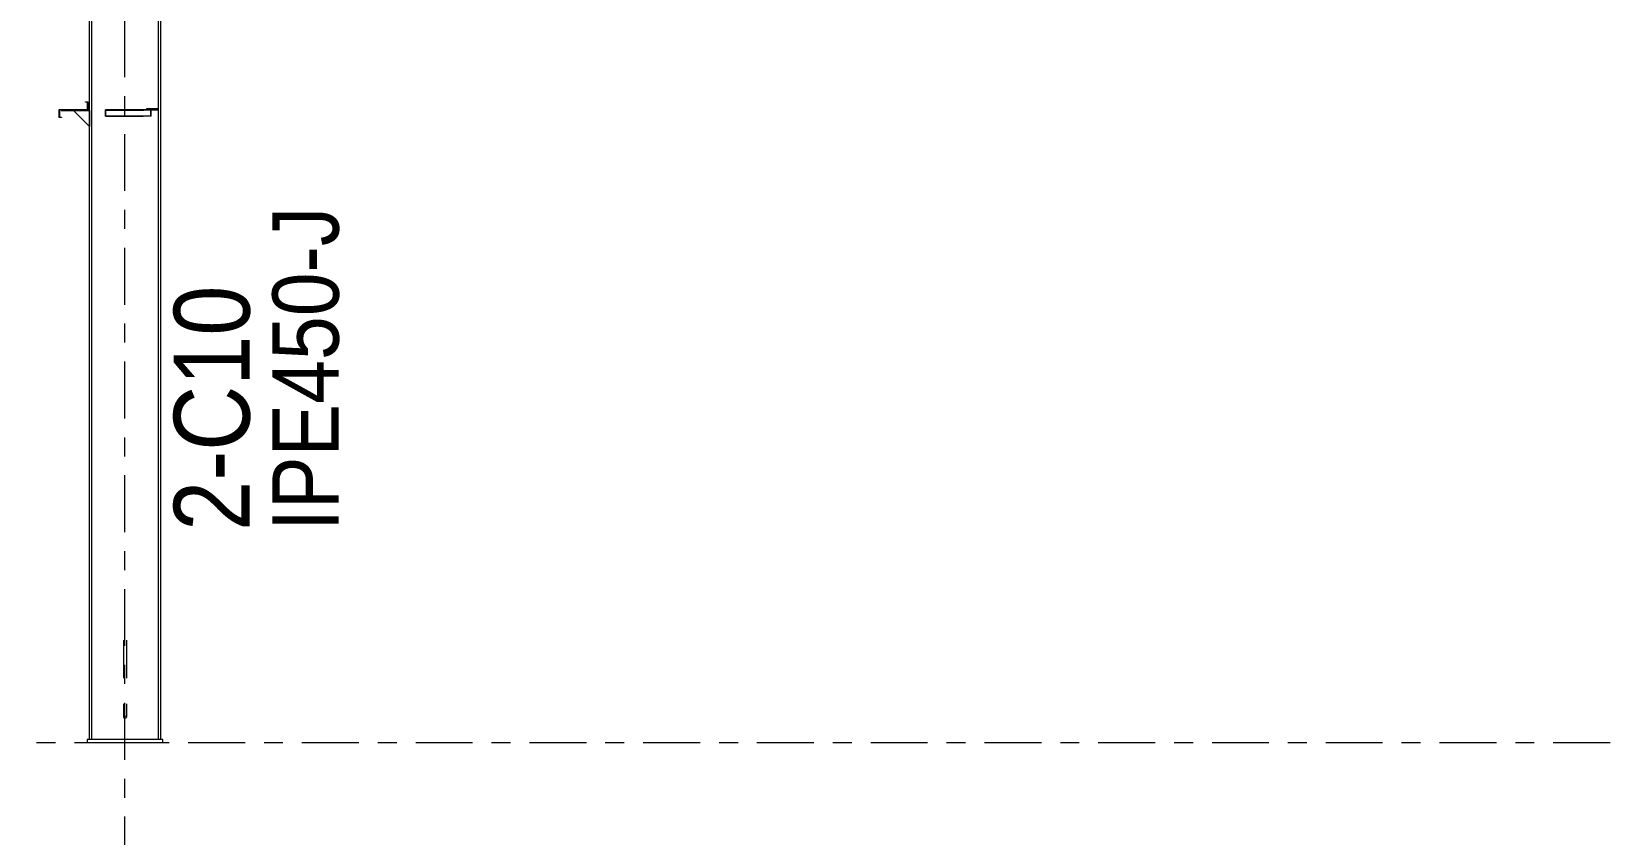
# Model space of a CAD drawing. Header units: millimetres. Extents: x -49 to 773, y -73 to 501.
# Drawn here: x 11.7 to 94.8, y 11.8 to 54.2 of the extents above; entities that cross this region are included whole.
import ezdxf

# ---------------------------------------------------------------- set-up
doc = ezdxf.new("R2010")
doc.units = ezdxf.units.MM
for name, pattern in [('XKITLINE00', [0]), ('XKITLINE02', [4, 2, -2]), ('XKITLINE03', [6, 3, -1, 1, -1])]:
    doc.linetypes.add(name, pattern=pattern)
for name, color, linetype, lineweight in [('Part', 2, 'Continuous', 0), ('PartMark', 7, 'Continuous', 0), ('S-grid', 1, 'Continuous', 0)]:
    doc.layers.add(name, color=color, linetype=linetype, lineweight=lineweight)
doc.styles.add('ARIAL', font='ARIAL.TTF')

# ---------------------------------------------------------------- blocks, each defined once
blk = doc.blocks.new('*A25')
at = {"layer": 'Part'}
blk.add_hatch(color=3, dxfattribs=at).paths.add_polyline_path([(14.583, 50.443), (14.583, 50.458), (14.708, 50.458), (14.708, 50.042), (13.207, 50.042), (13.207, 49.655), (13.317, 49.655), (13.317, 49.64), (13.192, 49.64), (13.192, 50.057), (14.693, 50.057), (14.693, 50.443)], flags=17)
blk = doc.blocks.new('*A26')
at = {"layer": 'Part'}
blk.add_hatch(color=3, dxfattribs=at).paths.add_polyline_path([(14.583, 50.443), (14.583, 50.458), (14.708, 50.458), (14.708, 50.042), (13.207, 50.042), (13.207, 49.655), (13.317, 49.655), (13.317, 49.64), (13.192, 49.64), (13.192, 50.057), (14.693, 50.057), (14.693, 50.443)], flags=17)
blk = doc.blocks.new('*A29')
at = {"layer": 'Part'}
blk.add_hatch(color=3, dxfattribs=at).paths.add_polyline_path([(15.633, 49.708), (15.633, 50.042), (16.076, 50.042), (16.076, 50.025), (15.655, 50.025), (15.655, 49.708)], flags=17)
blk = doc.blocks.new('*A403')
at = {"layer": 'S-grid', "color": 1, "linetype": 'XKITLINE03', "lineweight": 0}
blk.add_line((-10, 16.667), (490.573, 16.667), dxfattribs=at)
blk = doc.blocks.new('*A449')
at = {"layer": 'S-grid', "color": 1, "linetype": 'XKITLINE03', "lineweight": 0}
blk.add_line((16.667, -8.237), (16.667, 92.076), dxfattribs=at)
blk = doc.blocks.new('*A505')
at = {"layer": 'Part', "color": 2, "linetype": 'XKITLINE00', "lineweight": 0}
for p, q in [((14.792, 16.833), (14.792, 91.465)), ((14.908, 91.373), (14.908, 16.833)), ((18.425, 88.601), (18.425, 82.542)), ((18.542, 88.509), (18.542, 82.542)), ((18.425, 82.208), (18.425, 16.833)), ((18.542, 82.208), (18.542, 16.833))]:
    blk.add_line(p, q, dxfattribs=at)
at = {"layer": 'Part', "color": 7, "linetype": 'XKITLINE02', "lineweight": 0}
for p, q in [((14.792, 91.465), (18.542, 88.509)), ((18.425, 82.542), (18.425, 82.208)), ((18.542, 82.542), (18.542, 82.208)), ((18.542, 16.833), (14.792, 16.833))]:
    blk.add_line(p, q, dxfattribs=at)
blk = doc.blocks.new('*A552')
at = {"layer": 'Part', "color": 7, "linetype": 'XKITLINE02', "lineweight": 0}
for p, q in [((16.583, 22.064), (16.583, 18.718)), ((16.75, 22.064), (16.75, 18.718))]:
    blk.add_line(p, q, dxfattribs=at)
at = {"layer": 'Part', "color": 2, "linetype": 'XKITLINE00', "lineweight": 0}
for p, q in [((16.583, 18.718), (16.583, 18.011)), ((16.75, 18.718), (16.75, 18.011)), ((16.608, 18.05), (16.583, 18.011)), ((16.583, 18.011), (16.608, 17.972)), ((16.667, 18.066), (16.608, 18.05)), ((16.608, 17.972), (16.667, 17.956)), ((16.726, 18.05), (16.667, 18.066)), ((16.667, 17.956), (16.726, 17.972)), ((16.75, 18.011), (16.726, 18.05)), ((16.726, 17.972), (16.75, 18.011))]:
    blk.add_line(p, q, dxfattribs=at)
blk = doc.blocks.new('*A553')
at = {"layer": 'Part', "color": 2, "linetype": 'XKITLINE00', "lineweight": 0}
for p, q in [((14.667, 16.833), (14.667, 16.667)), ((18.667, 16.833), (14.667, 16.833)), ((14.667, 16.667), (18.667, 16.667)), ((18.667, 16.667), (18.667, 16.833))]:
    blk.add_line(p, q, dxfattribs=at)
blk = doc.blocks.new('*A560')
at = {"layer": 'Part', "color": 2, "linetype": 'XKITLINE00', "lineweight": 0}
for p, q in [((13.192, 49.64), (13.192, 50.057)), ((13.192, 50.057), (14.693, 50.057)), ((14.708, 50.042), (13.207, 50.042)), ((13.207, 50.042), (13.207, 49.655)), ((14.583, 50.458), (14.708, 50.458)), ((14.583, 50.443), (14.583, 50.458)), ((14.693, 50.443), (14.583, 50.443)), ((14.693, 50.057), (14.693, 50.443)), ((14.708, 50.458), (14.708, 50.042)), ((13.317, 49.64), (13.192, 49.64)), ((13.207, 49.655), (13.317, 49.655)), ((13.317, 49.655), (13.317, 49.64))]:
    blk.add_line(p, q, dxfattribs=at)
blk = doc.blocks.new('*A561')
at = {"layer": 'Part', "color": 2, "linetype": 'XKITLINE00', "lineweight": 0}
for p, q in [((13.192, 49.64), (13.192, 50.057)), ((13.192, 50.057), (14.693, 50.057)), ((14.708, 50.042), (13.207, 50.042)), ((13.207, 50.042), (13.207, 49.655)), ((14.583, 50.458), (14.708, 50.458)), ((14.583, 50.443), (14.583, 50.458)), ((14.693, 50.443), (14.583, 50.443)), ((14.693, 50.057), (14.693, 50.443)), ((14.708, 50.458), (14.708, 50.042)), ((13.317, 49.64), (13.192, 49.64)), ((13.207, 49.655), (13.317, 49.655)), ((13.317, 49.655), (13.317, 49.64))]:
    blk.add_line(p, q, dxfattribs=at)
blk = doc.blocks.new('*A564')
at = {"layer": 'Part', "color": 2, "linetype": 'XKITLINE00', "lineweight": 0}
blk.add_line((14.792, 49.167), (13.958, 50), dxfattribs=at)
at = {"layer": 'Part', "color": 7, "linetype": 'XKITLINE02', "lineweight": 0}
for p, q in [((13.958, 50), (14.792, 50)), ((14.792, 50), (14.792, 49.167))]:
    blk.add_line(p, q, dxfattribs=at)
blk = doc.blocks.new('*A568')
at = {"layer": 'Part', "color": 2, "linetype": 'XKITLINE00', "lineweight": 0}
for p, q in [((13.292, 50.042), (13.292, 50)), ((13.292, 50), (14.792, 50)), ((14.792, 50.042), (14.708, 50.042))]:
    blk.add_line(p, q, dxfattribs=at)
at = {"layer": 'Part', "color": 7, "linetype": 'XKITLINE02', "lineweight": 0}
for p, q in [((14.708, 50.042), (13.292, 50.042)), ((14.792, 50), (14.792, 50.042))]:
    blk.add_line(p, q, dxfattribs=at)
blk = doc.blocks.new('*A569')
at = {"layer": 'Part', "color": 7, "linetype": 'XKITLINE02', "lineweight": 0}
for p, q in [((18.288, 50.042), (15.633, 50.042)), ((15.655, 50.025), (18.288, 50.025)), ((18.037, 49.708), (18.037, 50.042)), ((18.049, 49.708), (18.049, 50.025)), ((18.288, 50.025), (18.288, 50.042)), ((15.633, 49.708), (18.049, 49.708))]:
    blk.add_line(p, q, dxfattribs=at)
blk = doc.blocks.new('*A573')
at = {"layer": 'Part', "color": 2, "linetype": 'XKITLINE00', "lineweight": 0}
for p, q in [((15.633, 49.708), (15.633, 50.042)), ((18.05, 50.042), (15.633, 50.042)), ((18.288, 50.025), (15.655, 50.025)), ((15.655, 49.708), (15.655, 50.025)), ((16.076, 50.042), (16.076, 50.025)), ((18.049, 49.708), (18.049, 50.025)), ((18.288, 50.042), (18.288, 50.025)), ((18.049, 49.708), (15.633, 49.708))]:
    blk.add_line(p, q, dxfattribs=at)
at = {"layer": 'Part', "color": 7, "linetype": 'XKITLINE02', "lineweight": 0}
for p, q in [((18.037, 49.708), (18.037, 50.042)), ((18.05, 50.042), (18.288, 50.042)), ((18.288, 50.042), (18.05, 50.042))]:
    blk.add_line(p, q, dxfattribs=at)
blk = doc.blocks.new('*A586')
at = {"layer": 'Part', "color": 2, "linetype": 'XKITLINE00', "lineweight": 0}
for p, q in [((17.8, 50.083), (17.8, 50.042)), ((18.425, 50.083), (17.8, 50.083)), ((18.425, 50.042), (18.05, 50.042))]:
    blk.add_line(p, q, dxfattribs=at)
at = {"layer": 'Part', "color": 7, "linetype": 'XKITLINE02', "lineweight": 0}
for p, q in [((18.05, 50.042), (17.8, 50.042)), ((18.3, 50.042), (18.3, 50.083)), ((18.425, 50.083), (18.425, 50.042))]:
    blk.add_line(p, q, dxfattribs=at)
blk = doc.blocks.new('*A587')
at = {"layer": 'Part', "color": 7, "linetype": 'XKITLINE02', "lineweight": 0}
for p, q in [((18.425, 50.083), (17.8, 50.083)), ((17.8, 50.083), (17.8, 50.042)), ((17.8, 50.042), (18.425, 50.042)), ((18.3, 50.042), (18.3, 50.083)), ((18.425, 50.042), (18.425, 50.083))]:
    blk.add_line(p, q, dxfattribs=at)
blk = doc.blocks.new('*A1769')
at = {"layer": 'PartMark', "color": 7, "style": 'ARIAL', "width": 0.85}
blk.add_text('IPE450-J', height=3.5, rotation=90.00021, dxfattribs=at).set_placement((27.942, 27.833))
at = {"layer": 'PartMark', "color": 3, "style": 'ARIAL', "width": 0.85}
blk.add_text('2-C10', height=4, rotation=90.00021, dxfattribs=at).set_placement((23.242, 27.833))

msp = doc.modelspace()

# ---------------------------------------------------------------- block references
at = {"lineweight": 0}
for name in ['*A449', '*A505', '*A25', '*A26', '*A560', '*A561', '*A568', '*A564', '*A29', '*A569', '*A573', '*A586', '*A587', '*A1769', '*A552', '*A403', '*A553']:
    msp.add_blockref(name, (0, 0), dxfattribs=at)

doc.saveas('drawing.dxf')
